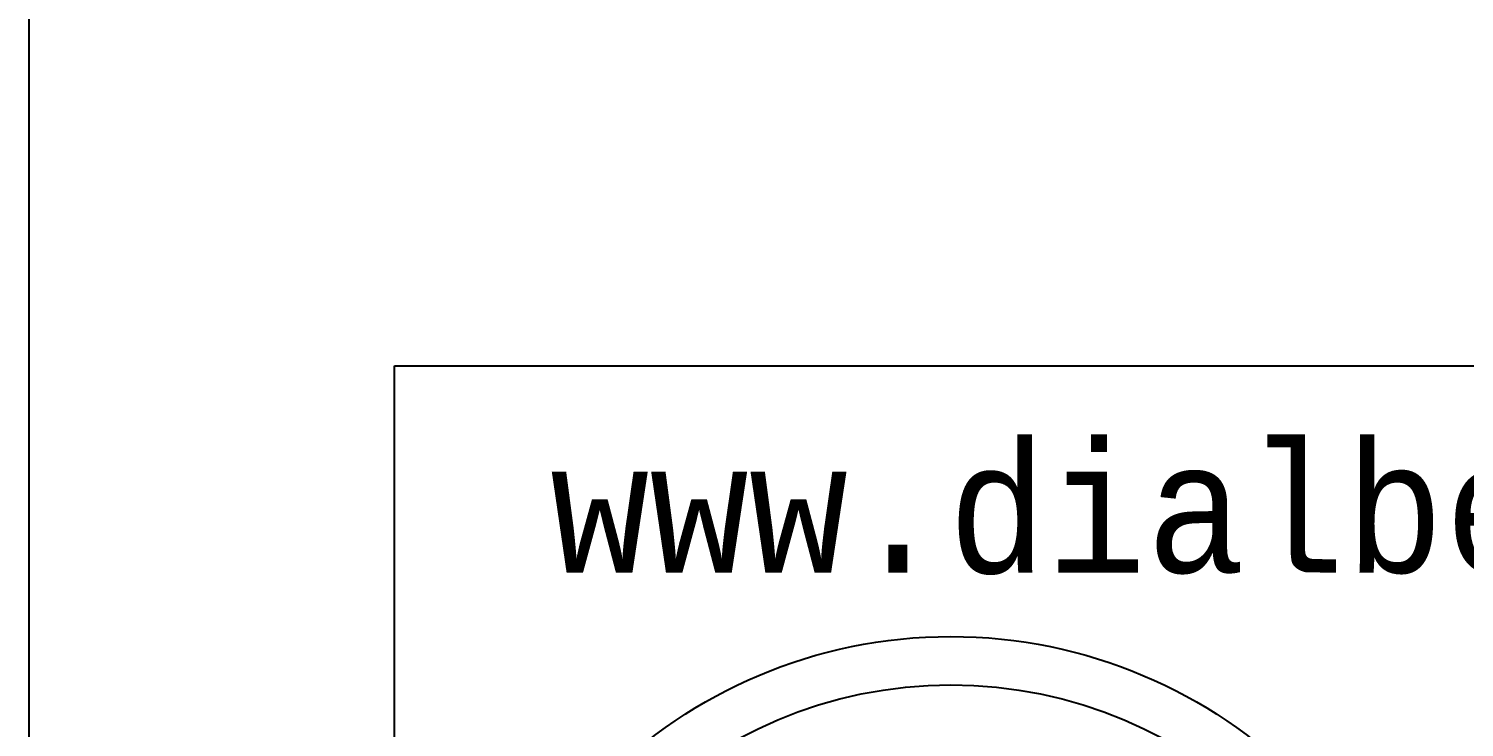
# Model space of a CAD drawing. Extents: x 477 to 783, y 495 to 674.
# Drawn here: x 684.15 to 689.86, y 647.04 to 649.81 of the extents above; entities that cross this region are included whole.
import ezdxf

# ---------------------------------------------------------------- set-up
doc = ezdxf.new("R2010")
doc.units = 0
doc.layers.add('11', color=7, linetype='CONTINUOUS')
doc.styles.add('MONOTXT', font='MONOTXT', dxfattribs={"height": 0.2})

# ---------------------------------------------------------------- blocks, each defined once
blk = doc.blocks.new('DIAL')
at = {"layer": '11', "color": 7, "linetype": 'CONTINUOUS'}
blk.add_lwpolyline([(-11.051, 5.162), (0.001, 5.162), (0.001, 0), (-11.051, 0), (-11.051, 5.162)], dxfattribs=at)
at = {"layer": '11', "color": 1, "linetype": 'CONTINUOUS'}
for radius in [1.95938, 1.76738]:
    blk.add_circle((-8.84089, 2.12705), radius, dxfattribs=at)
at = {"layer": '11', "color": 7, "linetype": 'CONTINUOUS', "style": 'MONOTXT', "width": 0.912}
blk.add_text('www.dialbeforeyoudig.com.au', height=0.5, dxfattribs=at).set_placement((-10.433, 4.34))
blk = doc.blocks.new('*O18')
at = {"layer": '11', "color": 6, "linetype": 'CONTINUOUS'}
blk.add_line((-39, 26.433), (-39, -26.366), dxfattribs=at)
blk = doc.blocks.new('*O17')
at = {"layer": '11', "color": 7, "linetype": 'CONTINUOUS'}
blk.add_blockref('*O18', (0, 9.448), dxfattribs=at)

msp = doc.modelspace()

# ---------------------------------------------------------------- block references
at = {"layer": '11', "color": 6, "linetype": 'CONTINUOUS'}
msp.add_blockref('*O17', (723.153, 634.52), dxfattribs=at)
at = {"layer": '11', "color": 7, "linetype": 'CONTINUOUS'}
msp.add_blockref('DIAL', (696.657, 643.311), dxfattribs=at)

doc.saveas('drawing.dxf')
